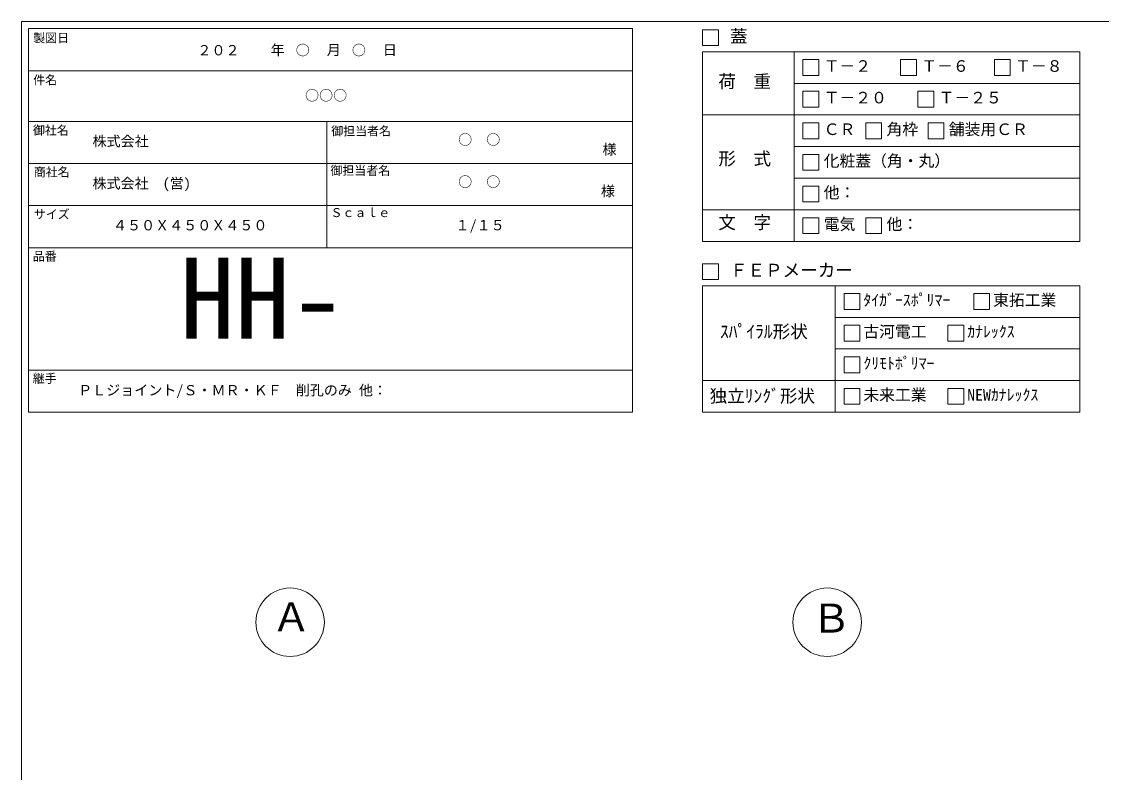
# Model space of a CAD drawing. Units: millimetres, scale not verified. Extents: x -4890 to 18490, y -2339 to 2339.
# Drawn here: x -1230 to 1846, y 202 to 2339 of the extents above; entities that cross this region are included whole.
import ezdxf
from ezdxf.enums import TextEntityAlignment as Align

# ---------------------------------------------------------------- set-up
doc = ezdxf.new("R2010")
doc.units = ezdxf.units.MM
doc.header["$LTSCALE"] = 10
for name, color, linetype, lineweight in [('0-2_waku', 7, 'Continuous', 18), ('0-3_gaikei', 7, 'Continuous', 18), ('0-D_文字１', 7, 'Continuous', 18), ('1-4_文字２', 7, 'Continuous', 5)]:
    doc.layers.add(name, color=color, linetype=linetype, lineweight=lineweight)
doc.styles.add('ＭＳ ゴシック', font='')
doc.styles.get('ＭＳ ゴシック').set_extended_font_data('MS Gothic')

msp = doc.modelspace()

# ---------------------------------------------------------------- linework, layer by layer
at = {"layer": '0-2_waku'}
for p, q in [((-1230, 2339.23), (-1230, -1935.77)), ((-1230, 2339.23), (4890, 2339.23)), ((-1230, 2339.23), (-1230, -1935.77)), ((-1230, 2339.23), (-1230, -1935.77)), ((-1210, 2319.23), (-1210, 1227.23)), ((-1210, 2319.23), (510, 2319.23)), ((-1210, 2319.23), (-1210, 1227.23)), ((-1210, 2319.23), (510, 2319.23)), ((-1210, 2319.23), (-1210, 1227.23)), ((510, 2319.23), (510, 1227.23)), ((710, 2253.45), (1785, 2253.45)), ((710, 2253.45), (710, 1713.45)), ((970.67, 2253.45), (970.67, 1713.45)), ((1785, 2253.45), (1785, 1713.45)), ((-1210, 2199.23), (510, 2199.23)), ((-1210, 2199.23), (510, 2199.23)), ((-1210, 2199.23), (510, 2199.23)), ((-1210, 2199.23), (510, 2199.23)), ((970.67, 2163.45), (1785, 2163.45)), ((710, 2073.45), (1785, 2073.45)), ((-1210, 2055.23), (510, 2055.23)), ((-1210, 2055.23), (510, 2055.23)), ((-360, 2055.23), (-360, 1695.23)), ((970.67, 1983.45), (1785, 1983.45)), ((-1210, 1935.23), (510, 1935.23)), ((970.67, 1893.45), (1785, 1893.45)), ((-1210, 1815.23), (510, 1815.23)), ((710, 1803.45), (1785, 1803.45)), ((-1210, 1695.23), (510, 1695.23)), ((710, 1713.45), (1785, 1713.45)), ((710, 1587.23), (1785, 1587.23)), ((710, 1587.23), (710, 1227.23)), ((1087.82, 1587.23), (1087.82, 1227.23)), ((1785, 1587.23), (1785, 1227.23)), ((1087.82, 1497.23), (1785, 1497.23)), ((1087.82, 1407.23), (1785, 1407.23)), ((-1210, 1347.23), (510, 1347.23)), ((710, 1317.23), (1785, 1317.23)), ((-1210, 1227.23), (510, 1227.23)), ((710, 1227.23), (1785, 1227.23)), ((710, 1227.23), (1785, 1227.23))]:
    msp.add_line(p, q, dxfattribs=at)
at = {"layer": '0-3_gaikei'}
for centre in [(-465, 629.23), (1065, 629.23)]:
    msp.add_circle(centre, 97.5, dxfattribs=at)
at = {"layer": '0-D_文字１'}
for p, q in [((710, 2316.27), (710, 2271.27)), ((710, 2271.27), (755, 2271.27)), ((995.97, 2230.95), (1040.97, 2230.95)), ((995.97, 2230.95), (995.97, 2185.95)), ((995.97, 2230.95), (995.97, 2185.95)), ((995.97, 2230.95), (1040.97, 2230.95)), ((995.97, 2230.95), (995.97, 2185.95)), ((995.97, 2230.95), (1040.97, 2230.95)), ((1040.97, 2230.95), (1040.97, 2185.95)), ((1040.97, 2230.95), (1040.97, 2185.95)), ((1040.97, 2230.95), (1040.97, 2185.95)), ((1274.05, 2230.95), (1319.05, 2230.95)), ((1274.05, 2230.95), (1274.05, 2185.95)), ((1319.05, 2230.95), (1319.05, 2185.95)), ((1541.26, 2230.95), (1586.26, 2230.95)), ((1541.26, 2230.95), (1541.26, 2185.95)), ((1586.26, 2230.95), (1586.26, 2185.95)), ((995.97, 2185.95), (1040.97, 2185.95)), ((995.97, 2185.95), (1040.97, 2185.95)), ((995.97, 2185.95), (1040.97, 2185.95)), ((1274.05, 2185.95), (1319.05, 2185.95)), ((1541.26, 2185.95), (1586.26, 2185.95)), ((995.97, 2140.95), (1040.97, 2140.95)), ((995.97, 2140.95), (995.97, 2095.95)), ((1040.97, 2140.95), (1040.97, 2095.95)), ((1323.45, 2140.95), (1368.45, 2140.95)), ((1323.45, 2140.95), (1323.45, 2095.95)), ((1368.45, 2140.95), (1368.45, 2095.95)), ((995.97, 2095.95), (1040.97, 2095.95)), ((1323.45, 2095.95), (1368.45, 2095.95)), ((995.97, 2050.95), (1040.97, 2050.95)), ((995.97, 2050.95), (995.97, 2005.95)), ((995.97, 2050.95), (995.97, 2005.95)), ((1040.97, 2050.95), (1040.97, 2005.95)), ((1040.97, 2050.95), (1040.97, 2005.95)), ((1174.97, 2050.95), (1219.97, 2050.95)), ((1174.97, 2050.95), (1174.97, 2005.95)), ((1219.97, 2050.95), (1219.97, 2005.95)), ((1352.47, 2050.95), (1397.47, 2050.95)), ((1352.47, 2050.95), (1352.47, 2005.95)), ((1397.47, 2050.95), (1397.47, 2005.95)), ((995.97, 2005.95), (1040.97, 2005.95)), ((995.97, 2005.95), (1040.97, 2005.95)), ((1174.97, 2005.95), (1219.97, 2005.95)), ((1352.47, 2005.95), (1397.47, 2005.95)), ((995.97, 1960.95), (995.97, 1915.95)), ((1040.97, 1960.95), (1040.97, 1915.95)), ((995.97, 1915.95), (1040.97, 1915.95)), ((995.97, 1870.95), (1040.97, 1870.95)), ((995.97, 1870.95), (995.97, 1825.95)), ((995.97, 1870.95), (995.97, 1825.95)), ((1040.97, 1870.95), (1040.97, 1825.95)), ((1040.97, 1870.95), (1040.97, 1825.95)), ((995.97, 1825.95), (1040.97, 1825.95)), ((995.97, 1825.95), (1040.97, 1825.95)), ((995.97, 1780.95), (995.97, 1735.95)), ((1174.97, 1780.95), (1174.97, 1735.95)), ((995.97, 1735.95), (1040.97, 1735.95)), ((1174.97, 1735.95), (1219.97, 1735.95)), ((710, 1650.04), (710, 1605.04)), ((710, 1605.04), (755, 1605.04)), ((1113.12, 1564.73), (1113.12, 1519.73)), ((1482.7, 1564.73), (1527.7, 1564.73)), ((1482.7, 1564.73), (1482.7, 1519.73)), ((1482.7, 1564.73), (1527.7, 1564.73)), ((1482.7, 1564.73), (1482.7, 1519.73)), ((1482.7, 1564.73), (1527.7, 1564.73)), ((1482.7, 1564.73), (1482.7, 1519.73)), ((1527.7, 1564.73), (1527.7, 1519.73)), ((1527.7, 1564.73), (1527.7, 1519.73)), ((1527.7, 1564.73), (1527.7, 1519.73)), ((1113.12, 1519.73), (1158.12, 1519.73)), ((1482.7, 1519.73), (1527.7, 1519.73)), ((1482.7, 1519.73), (1527.7, 1519.73)), ((1482.7, 1519.73), (1527.7, 1519.73)), ((1113.12, 1474.73), (1158.12, 1474.73)), ((1113.12, 1474.73), (1113.12, 1429.73)), ((1158.12, 1474.73), (1158.12, 1429.73)), ((1409.02, 1474.73), (1409.02, 1429.73)), ((1113.12, 1429.73), (1158.12, 1429.73)), ((1409.02, 1429.73), (1454.02, 1429.73)), ((1113.12, 1384.73), (1113.12, 1339.73)), ((1113.12, 1339.73), (1158.12, 1339.73)), ((1113.12, 1294.73), (1158.12, 1294.73)), ((1113.12, 1294.73), (1113.12, 1249.73)), ((1158.12, 1294.73), (1158.12, 1249.73)), ((1409.02, 1294.73), (1454.02, 1294.73)), ((1409.02, 1294.73), (1409.02, 1249.73)), ((1454.02, 1294.73), (1454.02, 1249.73)), ((1113.12, 1249.73), (1158.12, 1249.73)), ((1409.02, 1249.73), (1454.02, 1249.73))]:
    msp.add_line(p, q, dxfattribs=at)
for points in [[(710, 2316.27), (755, 2316.27), (755, 2271.27)], [(710, 2316.27), (755, 2316.27), (755, 2271.27)], [(995.97, 2050.95), (1040.97, 2050.95), (1040.97, 2005.95)], [(995.97, 2050.95), (995.97, 2005.95), (1040.97, 2005.95)], [(995.97, 1960.95), (1040.97, 1960.95), (1040.97, 1915.95)], [(995.97, 1870.95), (1040.97, 1870.95), (1040.97, 1825.95)], [(995.97, 1870.95), (995.97, 1825.95), (1040.97, 1825.95)], [(995.97, 1780.95), (1040.97, 1780.95), (1040.97, 1735.95)], [(1174.97, 1780.95), (1219.97, 1780.95), (1219.97, 1735.95)], [(710, 1650.04), (755, 1650.04), (755, 1605.04)], [(1113.12, 1564.73), (1158.12, 1564.73), (1158.12, 1519.73)], [(1409.02, 1474.73), (1454.02, 1474.73), (1454.02, 1429.73)], [(1113.12, 1384.73), (1158.12, 1384.73), (1158.12, 1339.73)]]:
    msp.add_lwpolyline(points, dxfattribs=at)

# ---------------------------------------------------------------- texts
at = {"layer": '0-D_文字１', "style": 'ＭＳ ゴシック'}
for s, height, p in [('製図日', 24.93, (-1196.73, 2272.78)), ('蓋', 36.66, (788.09, 2268.35)), ('\u3000\u3000年\u3000\u3000\u3000月\u3000\u3000\u3000日', 29.33, (-600.69, 2235.18)), ('Ｔ－２', 32.99, (1055.11, 2186.44)), ('Ｔ－６', 32.99, (1333.19, 2186.44)), ('Ｔ－８', 32.99, (1600.4, 2186.44)), ('件名', 24.93, (-1196.73, 2152.78)), ('荷\u3000重', 36.66, (754.96, 2139.65)), ('Ｔ－２０', 32.99, (1055.11, 2096.44)), ('Ｔ－２５', 32.99, (1382.59, 2096.44)), ('御社名', 24.93, (-1197.7, 2009.78)), ('御担当者名', 24.93, (-347.79, 2007.57)), ('御担当者名', 24.93, (-347.79, 2007.57)), ('ＣＲ', 32.99, (1055.11, 2006.44)), ('角枠', 32.99, (1234.11, 2006.44)), ('舗装用ＣＲ', 32.99, (1411.61, 2006.44)), ('様', 29.33, (424.95, 1952.06)), ('形\u3000式', 36.66, (754.96, 1919.69)), ('化粧蓋（角・丸）', 32.99, (1055.11, 1916.44)), ('商社名', 24.93, (-1195.1, 1890.74)), ('御担当者名', 24.93, (-350.01, 1895.26)), ('様', 29.33, (420.46, 1833.15)), ('他：', 32.99, (1055.11, 1826.44)), ('サイズ', 24.93, (-1195.1, 1770.74)), ('Ｓｃａｌｅ', 24.93, (-350.01, 1775.26)), ('文\u3000字', 36.66, (754.96, 1738.21)), ('電気', 32.99, (1055.11, 1736.44)), ('４５０Ｘ４５０Ｘ４５０', 29.33, (-969.65, 1736.07)), ('１/１５', 29.33, (6.42, 1736.23)), ('他：', 32.99, (1234.11, 1736.44)), ('品番', 24.93, (-1198.1, 1651.09)), ('HH-', 230.9, (-779.27, 1367.06)), ('ＦＥＰメーカー', 36.66, (788.09, 1602.13)), ('ﾀｲｶﾞｰｽﾎﾟﾘﾏｰ', 32.99, (1168.09, 1520.22)), ('東拓工業', 32.99, (1537.67, 1520.22)), ('ｽﾊﾟｲﾗﾙ形状', 36.66, (759.62, 1427.57)), ('古河電工', 32.99, (1168.09, 1430.22)), ('ｶﾅﾚｯｸｽ', 32.99, (1463.99, 1430.22)), ('ｸﾘﾓﾄﾎﾟﾘﾏｰ', 32.99, (1168.09, 1340.22)), ('継手', 24.93, (-1198.1, 1303.09)), ('ＰＬジョイント/Ｓ・ＭＲ・ＫＦ\u3000削孔のみ 他：', 29.33, (-1069.01, 1266.43)), ('独立ﾘﾝｸﾞ形状', 36.66, (730.09, 1244.09)), ('未来工業', 32.99, (1168.09, 1250.22)), ('NEWｶﾅﾚｯｸｽ', 32.99, (1463.99, 1250.22)), ('Ａ', 82.48, (-518.02, 578.68)), ('Ｂ', 82.48, (1020.55, 574.96))]:
    msp.add_text(s, height=height, dxfattribs=at).set_placement(p, align=Align.BOTTOM_LEFT)
at = {"layer": '1-4_文字２', "style": 'ＭＳ ゴシック'}
for s, p in [('\u3000\u3000２０２\u3000\u3000\u3000\u3000○\u3000\u3000\u3000○', (-809.17, 2234.4)), ('○○○', (-422.49, 2105.57)), ('株式会社', (-1028, 1975.31)), ('○\u3000○', (13.78, 1979.7)), ('株式会社\u3000(営)', (-1028, 1855.31)), ('○\u3000○', (13.78, 1859.7))]:
    msp.add_text(s, height=29.33, dxfattribs=at).set_placement(p, align=Align.BOTTOM_LEFT)

doc.saveas('drawing.dxf')
